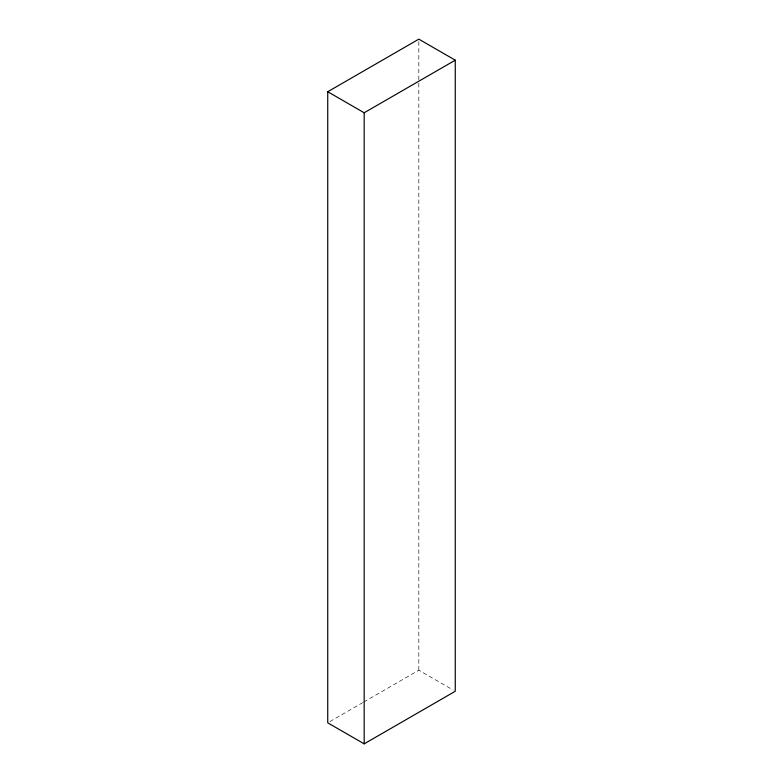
<?xml version="1.0" encoding="UTF-8"?>
<svg xmlns="http://www.w3.org/2000/svg" width="783" height="783" viewBox="0 0 783 783"><rect width="100%" height="100%" fill="white"/><g stroke="black" fill="none" stroke-linecap="round" stroke-linejoin="round"><path stroke-width="0.59" stroke-dasharray="3.92 2.94" d="M329.858 721.593L362.695 702.635M363.752 702.028L418.827 670.228L453.181 690.058M418.827 41.597L418.827 81.951M418.827 83.174L418.827 670.228"/><path stroke-width="1.17" d="M327.734 91.738L418.827 39.15L455.266 60.183L455.266 691.262L364.173 743.85L327.734 722.817L327.734 91.738L364.173 112.772L455.266 60.183M364.173 112.772L364.173 743.85"/></g></svg>
